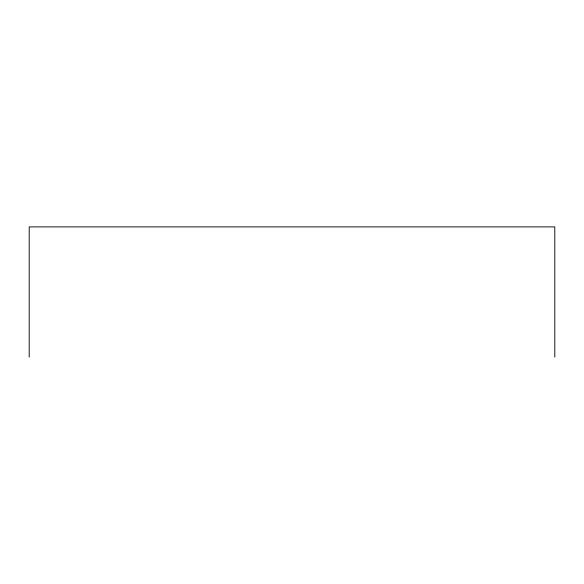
<?xml version="1.0" encoding="UTF-8"?>
<svg xmlns="http://www.w3.org/2000/svg" width="584" height="584" viewBox="0 0 584 584"><rect width="100%" height="100%" fill="white"/><g stroke="black" fill="none" stroke-linecap="round" stroke-linejoin="round"><path stroke-width="0.88" d="M554.8 357.116L554.8 226.884L29.2 226.884L29.2 357.116"/></g></svg>
